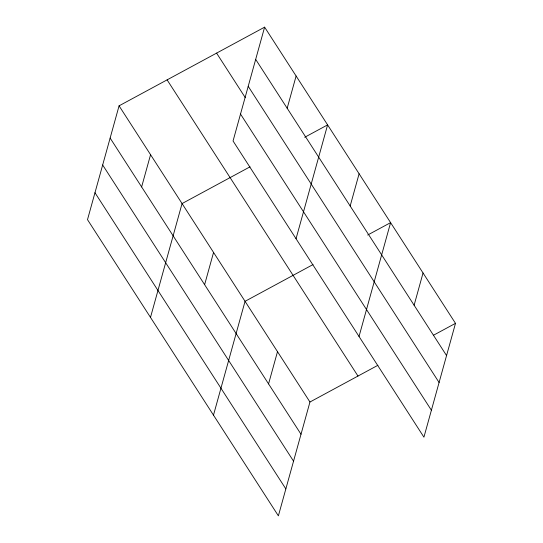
<?xml version="1.0" encoding="UTF-8"?>
<svg xmlns="http://www.w3.org/2000/svg" width="543" height="543" viewBox="0 0 543 543"><rect width="100%" height="100%" fill="white"/><g stroke="black" fill="none" stroke-linecap="round" stroke-linejoin="round"><path stroke-width="0.81" d="M264.617 27.15L233.049 140.983L423.927 437.169L455.496 323.343L264.617 27.15L119.073 105.831L87.504 219.657L278.383 515.85L309.951 402.017L377.921 365.276M141.628 186.928L150.567 154.701M150.492 317.404L182.061 203.571L250.031 166.83M204.616 284.675L213.555 252.441M287.172 108.254L296.111 76.02M213.48 415.144L245.049 301.317L313.026 264.57M296.044 238.723L327.605 124.89L304.704 137.277M268.561 383.901L277.5 351.667M350.167 205.994L359.106 173.767M359.032 336.47L390.6 222.637L367.692 235.017M414.112 305.22L423.045 272.986M433.328 335.323L455.496 323.343M255.678 59.384L446.556 355.57M248.212 86.31L439.09 382.503M216.589 53.112L245.341 97.733M240.515 114.05L431.4 410.243M167.101 79.862L357.98 376.055M119.073 105.831L309.951 402.017M110.134 138.058L301.012 434.251M102.668 164.984L293.546 461.177M94.971 192.731L285.849 488.924"/></g></svg>
